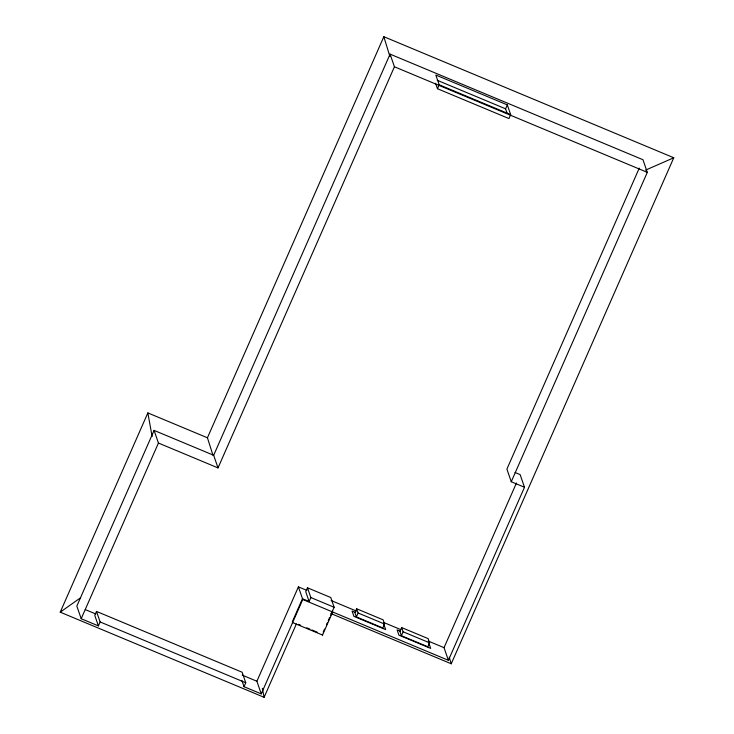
<?xml version="1.0" encoding="UTF-8"?>
<svg xmlns="http://www.w3.org/2000/svg" width="734" height="734" viewBox="0 0 734 734"><rect width="100%" height="100%" fill="white"/><g stroke="black" fill="none" stroke-linecap="round" stroke-linejoin="round"><path stroke-width="1.1" d="M296.38 623.928L264.112 697.3L60.225 612.165L147.855 412.912L207.438 437.785L212.97 455.263M154.085 430.399L158.443 443.042L218.016 467.916L213.667 455.273L154.085 430.399L76.831 606.064L81.19 618.707L98.393 625.891L100.127 621.955L96.503 611.422L242.137 672.234L245.762 682.767L244.037 686.703L261.249 693.887L302.757 599.495L298.399 586.861L306.84 590.384M81.19 618.707L158.443 443.042M96.503 611.422L94.769 615.358L98.393 625.891M207.438 437.785L383.827 36.7L673.775 157.764L451.245 663.784L330.924 613.541M213.667 455.273L390.075 54.133L642.956 159.718L647.305 172.362L511.249 481.733L524.489 487.266L448.391 660.306L302.757 599.495M218.016 467.916L394.433 66.776L390.075 54.133M437.446 88.713L439.171 84.777L435.822 75.033L507.313 104.889L510.671 114.632L508.937 118.559L437.446 88.713L435.583 83.3M507.075 113.146L505.579 108.815L507.313 104.889M261.249 693.887L256.891 681.244L298.399 586.861M330.557 615.395L334.135 607.266L330.777 597.522L307.473 587.796L305.748 591.723L309.106 601.476L302.481 598.705L292.334 621.781L292.609 622.57L322.529 635.066L332.676 611.991L332.401 611.202M309.106 601.476L310.831 597.54L307.473 587.796M323.18 632.176L324.566 629.029M326.41 624.836L327.327 622.735M328.254 620.643L329.639 617.496M356.641 608.77L354.917 612.706L356.366 616.918L382.845 627.974L384.57 624.047L383.12 619.826L356.641 608.77L358.091 612.991L356.366 616.918M401.663 627.57L399.929 631.506L401.379 635.717L427.858 646.773L429.592 642.837L428.142 638.626L401.663 627.57L403.113 631.781L401.379 635.717M639.268 168.104L506.9 469.09L511.249 481.733M448.391 660.306L444.033 647.663L516.452 483.009M60.225 612.165L80.657 597.705M645.535 170.141L673.775 157.764M437.244 80.281L505.579 108.815M439.171 84.777L510.671 114.632M394.433 66.776L647.305 172.362M515.048 472.494L520.14 474.623L524.489 487.266M331.117 600.513L356.449 611.092M383.882 622.551L400.764 629.598M428.206 641.057L444.033 647.663M358.091 612.991L384.57 624.047M403.113 631.781L429.592 642.837M355.164 612.358L352.081 611.073L353.898 616.34L385.671 629.607L383.864 624.34M400.177 631.157L397.103 629.873L398.911 635.139L430.693 648.406L428.876 643.14M310.831 597.54L334.135 607.266M298.527 624.368L300.591 625.23M306.784 627.809L309.876 629.102M311.941 629.965L317.097 632.121M85.254 609.578L95.787 613.973M242.147 675.087L256.891 681.244M100.127 621.955L245.762 682.767M322.254 634.277L322.529 635.066M241.853 680.381L244.037 686.703M449.208 657.214L451.245 663.784M383.827 36.7L389.873 56.38M262.359 688.345L264.112 697.3M147.855 412.912L152.131 436.574"/></g></svg>
